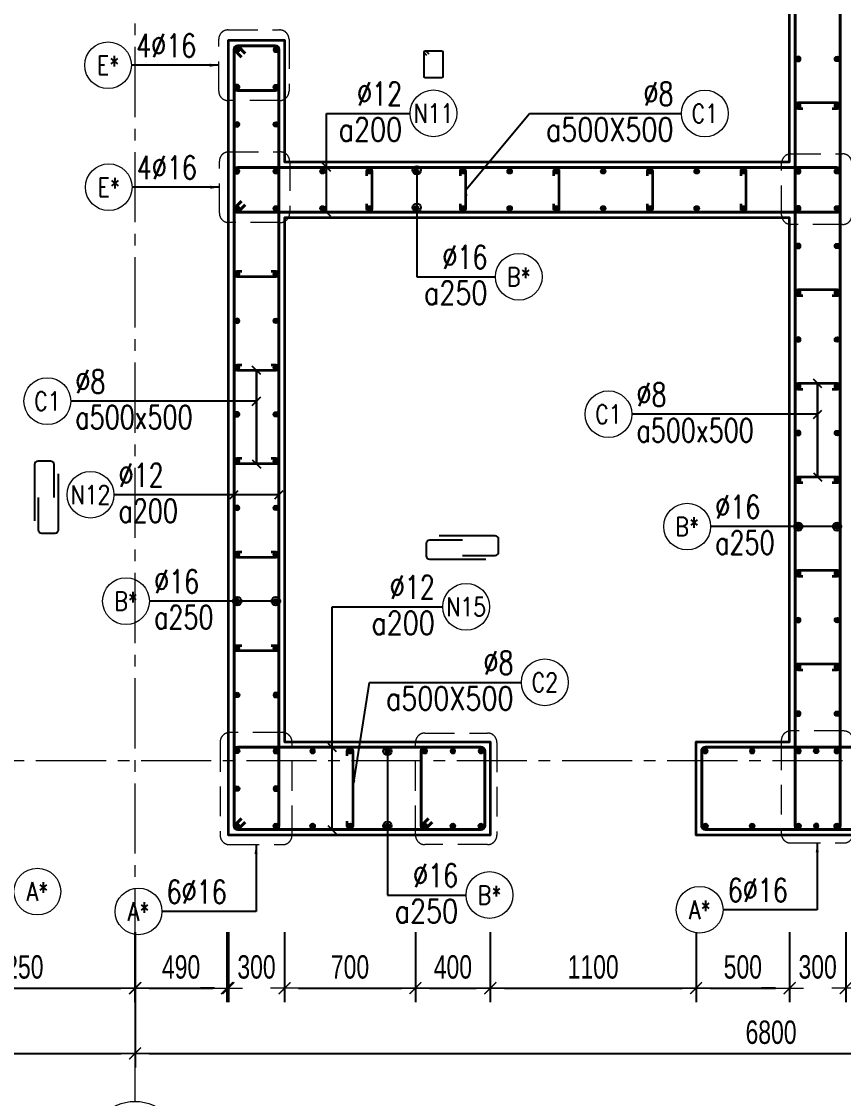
# Model space of a CAD drawing. Header units: millimetres. Extents: x 931337 to 1117500, y 19732 to 157199.
# Drawn here: x 999613 to 1004007, y 134655 to 140412 of the extents above; entities that cross this region are included whole.
import ezdxf
from ezdxf.enums import TextEntityAlignment as Align

# ---------------------------------------------------------------- set-up
doc = ezdxf.new("R2010")
doc.units = ezdxf.units.MM
doc.header["$MEASUREMENT"] = 0
doc.linetypes.add('HIDDEN2', pattern=[4.7625, 3.175, -1.5875])
doc.linetypes.add('OF_Grid_1$0$CENTER2', pattern=[1.125, 0.75, -0.125, 0.125, -0.125])
doc.layers.get('0').update_dxf_attribs({"lineweight": 20})
doc.layers.get('Defpoints').update_dxf_attribs({"color": 151, "lineweight": 9})
for name, color, linetype, lineweight in [('KC-LEADER', 153, 'Continuous', 18), ('KC-THEP', 6, 'Continuous', 40), ('NDC_S_DIM', 1, 'Continuous', 15), ('NDC_S_HIDDEN', 8, 'HIDDEN2', 13), ('NDC_S_LEADER', 1, 'Continuous', 15), ('NDC_S_REBAR', 4, 'Continuous', 35), ('NDC_S_STIRRUP', 4, 'Continuous', 40), ('NDC_S_VN TEXT', 7, 'Continuous', 20), ('NDC_S_WALL', 6, 'Continuous', 35), ('OF_Grid_1$0$NDC_S_AXIS', 5, 'OF_Grid_1$0$CENTER2', 13), ('OF_Grid_1$0$NDC_S_SYMBOL', 1, 'Continuous', 15), ('OF_Grid_1$0$NDC_S_TEXT SYMBOL', 7, 'Continuous', 20)]:
    doc.layers.add(name, color=color, linetype=linetype, lineweight=lineweight)
doc.layers.add('Leader', color=6, linetype='Continuous')
doc.layers.add('Ligature', color=1, linetype='Continuous')
doc.styles.add('NDC_ARIAL', font='arial.ttf', dxfattribs={"width": 0.85})
doc.styles.add('NDC_DIM', font='', dxfattribs={"width": 0.75})
doc.styles.add('NDC_EN TXT', font='romans.shx', dxfattribs={"width": 0.8})
doc.styles.add('OF_Grid_1$0$NDC_ANNO', font='', dxfattribs={"width": 0.8})
doc.styles.get('NDC_DIM').set_extended_font_data('Dotum')
doc.styles.get('OF_Grid_1$0$NDC_ANNO').set_extended_font_data('Dotum')
doc.dimstyles.new('NDC_1-50', dxfattribs={"dimscale": 50, "dimtxt": 2.5, "dimasz": 1, "dimexe": 1.5, "dimexo": 0, "dimgap": 0.8, "dimtad": 1, "dimdec": 0, "dimdsep": 46, "dimtxsty": 'NDC_ARIAL', "dimblk": 'DIMMARK', "dimcen": 49999.938995, "dimdle": 1.5, "dimclrd": 1, "dimclre": 1, "dimclrt": 3, "dimadec": 0, "dimazin": 0, "dimtfac": 1, "dimtdec": 0, "dimtix": 1, "dimtmove": 2, "dimatfit": 3, "dimfxl": 1, "dimarcsym": 0})
doc.dimstyles.new('NDC_dim_30', dxfattribs={"dimscale": 30, "dimtxt": 2.5, "dimasz": 1.5, "dimexe": 1.5, "dimexo": 2.5, "dimgap": 1, "dimtad": 1, "dimdec": 0, "dimzin": 0, "dimdsep": 46, "dimtxsty": 'NDC_DIM', "dimblk": 'DIMMARK', "dimcen": 0.09, "dimdle": 1.2, "dimclrd": 1, "dimclre": 1, "dimclrt": 3, "dimadec": 0, "dimazin": 0, "dimtfac": 1, "dimtdec": 0, "dimtix": 1, "dimtofl": 0, "dimtmove": 0, "dimatfit": 3, "dimfxl": 6, "dimfxlon": 1, "dimtolj": 1, "dimtzin": 0, "dimarcsym": 0})
doc.dimstyles.new('NDC_dim_50', dxfattribs={"dimscale": 50, "dimtxt": 2.5, "dimasz": 1.5, "dimexe": 1.5, "dimexo": 2.5, "dimgap": 1, "dimtad": 1, "dimdec": 0, "dimzin": 0, "dimdsep": 46, "dimtxsty": 'NDC_DIM', "dimblk": 'DIMMARK', "dimcen": 0.09, "dimdle": 1.2, "dimclrd": 1, "dimclre": 1, "dimclrt": 3, "dimadec": 0, "dimazin": 0, "dimtfac": 1, "dimtdec": 0, "dimtix": 1, "dimtofl": 0, "dimtmove": 0, "dimatfit": 3, "dimfxl": 6, "dimfxlon": 1, "dimtolj": 1, "dimtzin": 0, "dimarcsym": 0})

# ---------------------------------------------------------------- blocks, each defined once
blk = doc.blocks.new('*U9')
blk.add_circle((2.5, 0), 2.5)
at = {"layer": 'NDC_S_VN TEXT', "color": 3, "style": 'NDC_EN TXT', "width": 0.75}
blk.add_attdef('DK2', text='', height=2.5, dxfattribs=at).set_placement((-0.85, 0.85), align=Align.RIGHT)
at = {"layer": 'NDC_S_VN TEXT', "color": 7, "style": 'NDC_EN TXT', "width": 0.8}
blk.add_attdef('SH3', text='', height=2, dxfattribs=at).set_placement((2.5, 0), align=Align.MIDDLE)
blk = doc.blocks.new('DIMMARK')
at = {"layer": 'NDC_S_DIM', "color": 1}
blk.add_line((-1.5, 0), (1, 0), dxfattribs=at)
at = {"layer": 'NDC_S_DIM', "color": 2, "const_width": 0.1}
blk.add_lwpolyline([(-0.424, -0.424), (0.424, 0.424)], dxfattribs=at)
blk = doc.blocks.new('*D204')
at = {"layer": 'Defpoints', "color": 0, "transparency": 16777216}
for p in [(1000220.2, 136062.1), (992120.2, 135447.5), (1000220.2, 134895.5)]:
    blk.add_point(p, dxfattribs=at)
at = {"layer": 'NDC_S_DIM', "color": 1, "lineweight": -2, "transparency": 16777216}
for p, q in [((992120.2, 135195.5), (992120.2, 134820.5)), ((1000220.2, 135195.5), (1000220.2, 134820.5)), ((992195.2, 134895.5), (1000145.2, 134895.5))]:
    blk.add_line(p, q, dxfattribs=at)
at = {"layer": 'NDC_S_DIM', "color": 1, "lineweight": -2, "transparency": 16777216, "xscale": 75, "yscale": 75, "zscale": 75, "rotation": 180}
blk.add_blockref('DIMMARK', (992120.2, 134895.5), dxfattribs=at)
at = {"layer": 'NDC_S_DIM', "color": 1, "lineweight": -2, "transparency": 16777216, "xscale": 75, "yscale": 75, "zscale": 75}
blk.add_blockref('DIMMARK', (1000220.2, 134895.5), dxfattribs=at)
at = {"layer": 'NDC_S_DIM', "color": 3, "transparency": 16777216, "insert": (996170.2, 135008.1), "char_height": 125, "attachment_point": 5, "style": 'NDC_DIM'}
blk.add_mtext('\\A1;8100', dxfattribs=at)
blk = doc.blocks.new('THEP')
at = {"layer": 'KC-LEADER', "color": 6}
blk.add_circle((0, 0), 14, dxfattribs=at)
at = {"layer": 'KC-THEP'}
for p, q in [((-14, 0), (14, 0)), ((9.9, 9.9), (-9.9, -9.9)), ((-9.9, 9.9), (9.9, -9.9)), ((0, 14), (0, -14))]:
    blk.add_line(p, q, dxfattribs=at)
blk = doc.blocks.new('*U161')
at = {"layer": 'KC-THEP', "rotation": 9.66856443638095}
for p in [(0, 99.3), (0, -99.3)]:
    blk.add_blockref('THEP', p, dxfattribs=at)
blk = doc.blocks.new('*U160')
at = {"layer": 'NDC_S_HIDDEN', "color": 0, "linetype": 'ByBlock', "lineweight": -2, "transparency": 16777216}
for p in [(0, 0), (250, 0), (500, 0), (750, 0), (1000, 0), (1250, 0), (1500, 0), (1750, 0), (2000, 0), (2250, 0), (2500, 0)]:
    blk.add_blockref('*U161', p, dxfattribs=at)
blk = doc.blocks.new('*U163')
at = {"layer": 'NDC_S_REBAR'}
blk.add_lwpolyline([(-15, -75), (-15, -100, 1), (15, -100), (15, 100, 1), (-15, 100), (-15, 75)], format="xyb", dxfattribs=at)
blk = doc.blocks.new('*U162')
at = {"layer": 'NDC_S_HIDDEN', "color": 0, "linetype": 'ByBlock', "lineweight": -2, "transparency": 16777216}
for p in [(0, 0), (500, 0), (1000, 0), (1500, 0), (2000, 0)]:
    blk.add_blockref('*U163', p, dxfattribs=at)
blk = doc.blocks.new('*U13')
blk.add_circle((-2.5, 0), 2.5)
at = {"layer": 'NDC_S_VN TEXT', "color": 3, "style": 'NDC_EN TXT', "width": 0.75}
blk.add_attdef('DK1', (0.5, 0.85), '', height=2.5, dxfattribs=at)
at = {"layer": 'NDC_S_VN TEXT', "color": 7, "style": 'NDC_EN TXT', "width": 0.8}
blk.add_attdef('SH2', text='', height=2, dxfattribs=at).set_placement((-2.5, 0), align=Align.MIDDLE)
blk = doc.blocks.new('*U11')
blk.add_circle((-2.5, 0), 2.5)
at = {"layer": 'NDC_S_VN TEXT', "color": 3, "style": 'NDC_EN TXT', "width": 0.75}
for tag, p in [('DK1', (0.5, 0.85)), ('KC1', (0.5, -2.97))]:
    blk.add_attdef(tag, p, '', height=2.5, dxfattribs=at)
at = {"layer": 'NDC_S_VN TEXT', "color": 7, "style": 'NDC_EN TXT', "width": 0.8}
blk.add_attdef('SH2', text='', height=2, dxfattribs=at).set_placement((-2.5, 0), align=Align.MIDDLE)
blk = doc.blocks.new('*U12')
blk.add_circle((-2.5, 0), 2.5)
at = {"layer": 'NDC_S_VN TEXT', "color": 3, "style": 'NDC_EN TXT', "width": 0.75}
for tag, p in [('DK1', (0.5, 0.85)), ('KC1', (0.5, -2.97))]:
    blk.add_attdef(tag, p, '', height=2.5, dxfattribs=at)
at = {"layer": 'NDC_S_VN TEXT', "color": 7, "style": 'NDC_EN TXT', "width": 0.8}
blk.add_attdef('SH2', text='', height=2, dxfattribs=at).set_placement((-2.5, 0), align=Align.MIDDLE)
blk = doc.blocks.new('*U10')
blk.add_circle((2.5, 0), 2.5)
at = {"layer": 'NDC_S_VN TEXT', "color": 3, "style": 'NDC_EN TXT'}
for tag, width, p in [('DK2', 0.75, (-0.85, 0.85)), ('KC2', 0.8, (-0.85, -2.97))]:
    blk.add_attdef(tag, text='', height=2.5, dxfattribs=dict(at, width=width)).set_placement(p, align=Align.RIGHT)
at = {"layer": 'NDC_S_VN TEXT', "color": 7, "style": 'NDC_EN TXT', "width": 0.8}
blk.add_attdef('SH3', text='', height=2, dxfattribs=at).set_placement((2.5, 0), align=Align.MIDDLE)
blk = doc.blocks.new('A$C72321851')
at = {"layer": 'Ligature'}
for points in [[(-60.9, -129.3), (-60.9, 170.9, -0.414214), (-43.3, 188.5), (25.8, 188.5, -0.414214), (43.4, 170.9), (43.4, -4.3)], [(-39.7, -4.3), (-39.7, -179.5, 0.414214), (-22.1, -197.1), (47, -197.1, 0.414214), (64.6, -179.5), (64.6, 120.7)]]:
    blk.add_lwpolyline(points, format="xyb", dxfattribs=at)
blk = doc.blocks.new('*U150')
at = {"layer": 'KC-THEP', "xscale": -1, "rotation": 170.331435563619}
blk.add_blockref('THEP', (0, 200), dxfattribs=at)
at = {"layer": 'KC-THEP', "rotation": 9.668564436380946}
blk.add_blockref('THEP', (0, -200), dxfattribs=at)
blk = doc.blocks.new('*U149')
at = {"layer": 'NDC_S_HIDDEN', "color": 0, "linetype": 'ByBlock', "lineweight": -2, "transparency": 16777216}
for p in [(0, 0), (250, 0)]:
    blk.add_blockref('*U150', p, dxfattribs=at)
blk = doc.blocks.new('*D187')
at = {"layer": 'Defpoints', "color": 0, "ltscale": 200, "transparency": 16777216}
for p in [(998969.4, 136062.1), (1000219.2, 136062.1), (1000219.2, 135244.6)]:
    blk.add_point(p, dxfattribs=at)
at = {"layer": 'NDC_S_DIM', "color": 1, "lineweight": -2, "ltscale": 200, "transparency": 16777216}
for p, q in [((998969.4, 135544.6), (998969.4, 135169.6)), ((1000219.2, 135544.6), (1000219.2, 135169.6)), ((999044.4, 135244.6), (1000144.2, 135244.6))]:
    blk.add_line(p, q, dxfattribs=at)
at = {"layer": 'NDC_S_DIM', "color": 1, "lineweight": -2, "ltscale": 200, "transparency": 16777216, "xscale": 75, "yscale": 75, "zscale": 75, "rotation": 180}
blk.add_blockref('DIMMARK', (998969.4, 135244.6), dxfattribs=at)
at = {"layer": 'NDC_S_DIM', "color": 1, "lineweight": -2, "ltscale": 200, "transparency": 16777216, "xscale": 75, "yscale": 75, "zscale": 75}
blk.add_blockref('DIMMARK', (1000219.2, 135244.6), dxfattribs=at)
at = {"layer": 'NDC_S_DIM', "color": 3, "ltscale": 200, "transparency": 16777216, "insert": (999594.3, 135357.2), "char_height": 125, "attachment_point": 5, "style": 'NDC_DIM'}
blk.add_mtext('\\A1;1250', dxfattribs=at)
blk = doc.blocks.new('*D188')
at = {"layer": 'Defpoints', "color": 0, "ltscale": 200, "transparency": 16777216}
for p in [(1001019.4, 136562.1), (1000719.4, 136062.1), (1001019.4, 135244.6)]:
    blk.add_point(p, dxfattribs=at)
at = {"layer": 'NDC_S_DIM', "color": 1, "lineweight": -2, "ltscale": 200, "transparency": 16777216}
for p, q in [((1000719.4, 135544.6), (1000719.4, 135169.6)), ((1001019.4, 135544.6), (1001019.4, 135169.6)), ((1000644.4, 135244.6), (1000569.4, 135244.6)), ((1001094.4, 135244.6), (1001169.4, 135244.6))]:
    blk.add_line(p, q, dxfattribs=at)
at = {"layer": 'NDC_S_DIM', "color": 1, "lineweight": -2, "ltscale": 200, "transparency": 16777216, "xscale": 75, "yscale": 75, "zscale": 75}
blk.add_blockref('DIMMARK', (1000719.4, 135244.6), dxfattribs=at)
at = {"layer": 'NDC_S_DIM', "color": 1, "lineweight": -2, "ltscale": 200, "transparency": 16777216, "xscale": 75, "yscale": 75, "zscale": 75, "rotation": 180}
blk.add_blockref('DIMMARK', (1001019.4, 135244.6), dxfattribs=at)
at = {"layer": 'NDC_S_DIM', "color": 3, "ltscale": 200, "transparency": 16777216, "insert": (1000869.4, 135357.2), "char_height": 125, "attachment_point": 5, "style": 'NDC_DIM'}
blk.add_mtext('\\A1;300', dxfattribs=at)
blk = doc.blocks.new('*D189')
at = {"layer": 'Defpoints', "color": 0, "ltscale": 200, "transparency": 16777216}
for p in [(1001019.4, 136562.1), (1001719.4, 136062.1), (1001719.4, 135244.6)]:
    blk.add_point(p, dxfattribs=at)
at = {"layer": 'NDC_S_DIM', "color": 1, "lineweight": -2, "ltscale": 200, "transparency": 16777216}
for p, q in [((1001019.4, 135544.6), (1001019.4, 135169.6)), ((1001719.4, 135544.6), (1001719.4, 135169.6)), ((1001094.4, 135244.6), (1001644.4, 135244.6))]:
    blk.add_line(p, q, dxfattribs=at)
at = {"layer": 'NDC_S_DIM', "color": 1, "lineweight": -2, "ltscale": 200, "transparency": 16777216, "xscale": 75, "yscale": 75, "zscale": 75, "rotation": 180}
blk.add_blockref('DIMMARK', (1001019.4, 135244.6), dxfattribs=at)
at = {"layer": 'NDC_S_DIM', "color": 1, "lineweight": -2, "ltscale": 200, "transparency": 16777216, "xscale": 75, "yscale": 75, "zscale": 75}
blk.add_blockref('DIMMARK', (1001719.4, 135244.6), dxfattribs=at)
at = {"layer": 'NDC_S_DIM', "color": 3, "ltscale": 200, "transparency": 16777216, "insert": (1001369.4, 135357.2), "char_height": 125, "attachment_point": 5, "style": 'NDC_DIM'}
blk.add_mtext('\\A1;700', dxfattribs=at)
blk = doc.blocks.new('*D190')
at = {"layer": 'Defpoints', "color": 0, "ltscale": 200, "transparency": 16777216}
for p in [(1001719.4, 136062.1), (1002119.4, 136062.1), (1002119.4, 135244.6)]:
    blk.add_point(p, dxfattribs=at)
at = {"layer": 'NDC_S_DIM', "color": 1, "lineweight": -2, "ltscale": 200, "transparency": 16777216}
for p, q in [((1001719.4, 135544.6), (1001719.4, 135169.6)), ((1002119.4, 135544.6), (1002119.4, 135169.6)), ((1001794.4, 135244.6), (1002044.4, 135244.6))]:
    blk.add_line(p, q, dxfattribs=at)
at = {"layer": 'NDC_S_DIM', "color": 1, "lineweight": -2, "ltscale": 200, "transparency": 16777216, "xscale": 75, "yscale": 75, "zscale": 75, "rotation": 180}
blk.add_blockref('DIMMARK', (1001719.4, 135244.6), dxfattribs=at)
at = {"layer": 'NDC_S_DIM', "color": 1, "lineweight": -2, "ltscale": 200, "transparency": 16777216, "xscale": 75, "yscale": 75, "zscale": 75}
blk.add_blockref('DIMMARK', (1002119.4, 135244.6), dxfattribs=at)
at = {"layer": 'NDC_S_DIM', "color": 3, "ltscale": 200, "transparency": 16777216, "insert": (1001919.4, 135357.2), "char_height": 125, "attachment_point": 5, "style": 'NDC_DIM'}
blk.add_mtext('\\A1;400', dxfattribs=at)
blk = doc.blocks.new('*D191')
at = {"layer": 'Defpoints', "color": 0, "ltscale": 200, "transparency": 16777216}
for p in [(1002119.4, 136062.1), (1003219.4, 136062.1), (1003219.4, 135244.6)]:
    blk.add_point(p, dxfattribs=at)
at = {"layer": 'NDC_S_DIM', "color": 1, "lineweight": -2, "ltscale": 200, "transparency": 16777216}
for p, q in [((1002119.4, 135544.6), (1002119.4, 135169.6)), ((1003219.4, 135544.6), (1003219.4, 135169.6)), ((1002194.4, 135244.6), (1003144.4, 135244.6))]:
    blk.add_line(p, q, dxfattribs=at)
at = {"layer": 'NDC_S_DIM', "color": 1, "lineweight": -2, "ltscale": 200, "transparency": 16777216, "xscale": 75, "yscale": 75, "zscale": 75, "rotation": 180}
blk.add_blockref('DIMMARK', (1002119.4, 135244.6), dxfattribs=at)
at = {"layer": 'NDC_S_DIM', "color": 1, "lineweight": -2, "ltscale": 200, "transparency": 16777216, "xscale": 75, "yscale": 75, "zscale": 75}
blk.add_blockref('DIMMARK', (1003219.4, 135244.6), dxfattribs=at)
at = {"layer": 'NDC_S_DIM', "color": 3, "ltscale": 200, "transparency": 16777216, "insert": (1002669.4, 135357.2), "char_height": 125, "attachment_point": 5, "style": 'NDC_DIM'}
blk.add_mtext('\\A1;1100', dxfattribs=at)
blk = doc.blocks.new('*D192')
at = {"layer": 'Defpoints', "color": 0, "ltscale": 200, "transparency": 16777216}
for p in [(1003719.4, 136562.1), (1003219.4, 136062.1), (1003719.4, 135244.6)]:
    blk.add_point(p, dxfattribs=at)
at = {"layer": 'NDC_S_DIM', "color": 1, "lineweight": -2, "ltscale": 200, "transparency": 16777216}
for p, q in [((1003219.4, 135544.6), (1003219.4, 135169.6)), ((1003719.4, 135544.6), (1003719.4, 135169.6)), ((1003294.4, 135244.6), (1003644.4, 135244.6))]:
    blk.add_line(p, q, dxfattribs=at)
at = {"layer": 'NDC_S_DIM', "color": 1, "lineweight": -2, "ltscale": 200, "transparency": 16777216, "xscale": 75, "yscale": 75, "zscale": 75, "rotation": 180}
blk.add_blockref('DIMMARK', (1003219.4, 135244.6), dxfattribs=at)
at = {"layer": 'NDC_S_DIM', "color": 1, "lineweight": -2, "ltscale": 200, "transparency": 16777216, "xscale": 75, "yscale": 75, "zscale": 75}
blk.add_blockref('DIMMARK', (1003719.4, 135244.6), dxfattribs=at)
at = {"layer": 'NDC_S_DIM', "color": 3, "ltscale": 200, "transparency": 16777216, "insert": (1003469.4, 135357.2), "char_height": 125, "attachment_point": 5, "style": 'NDC_DIM'}
blk.add_mtext('\\A1;500', dxfattribs=at)
blk = doc.blocks.new('*D193')
at = {"layer": 'Defpoints', "color": 0, "ltscale": 200, "transparency": 16777216}
for p in [(1003719.4, 136562.1), (1004019.4, 136562.1), (1004019.4, 135244.6)]:
    blk.add_point(p, dxfattribs=at)
at = {"layer": 'NDC_S_DIM', "color": 1, "lineweight": -2, "ltscale": 200, "transparency": 16777216}
for p, q in [((1003719.4, 135544.6), (1003719.4, 135169.6)), ((1004019.4, 135544.6), (1004019.4, 135169.6)), ((1003644.4, 135244.6), (1003569.4, 135244.6)), ((1004094.4, 135244.6), (1004169.4, 135244.6))]:
    blk.add_line(p, q, dxfattribs=at)
at = {"layer": 'NDC_S_DIM', "color": 1, "lineweight": -2, "ltscale": 200, "transparency": 16777216, "xscale": 75, "yscale": 75, "zscale": 75}
blk.add_blockref('DIMMARK', (1003719.4, 135244.6), dxfattribs=at)
at = {"layer": 'NDC_S_DIM', "color": 1, "lineweight": -2, "ltscale": 200, "transparency": 16777216, "xscale": 75, "yscale": 75, "zscale": 75, "rotation": 180}
blk.add_blockref('DIMMARK', (1004019.4, 135244.6), dxfattribs=at)
at = {"layer": 'NDC_S_DIM', "color": 3, "ltscale": 200, "transparency": 16777216, "insert": (1003869.4, 135357.2), "char_height": 125, "attachment_point": 5, "style": 'NDC_DIM'}
blk.add_mtext('\\A1;300', dxfattribs=at)
blk = doc.blocks.new('*D194')
at = {"layer": 'Defpoints', "color": 0, "ltscale": 200, "transparency": 16777216}
for p in [(1004019.4, 136562.1), (1006229.1, 136135.6), (1006229.1, 135244.6)]:
    blk.add_point(p, dxfattribs=at)
at = {"layer": 'NDC_S_DIM', "color": 1, "lineweight": -2, "ltscale": 200, "transparency": 16777216}
for p, q in [((1004019.4, 135544.6), (1004019.4, 135169.6)), ((1006229.1, 135544.6), (1006229.1, 135169.6)), ((1004094.4, 135244.6), (1006154.1, 135244.6))]:
    blk.add_line(p, q, dxfattribs=at)
at = {"layer": 'NDC_S_DIM', "color": 1, "lineweight": -2, "ltscale": 200, "transparency": 16777216, "xscale": 75, "yscale": 75, "zscale": 75, "rotation": 180}
blk.add_blockref('DIMMARK', (1004019.4, 135244.6), dxfattribs=at)
at = {"layer": 'NDC_S_DIM', "color": 1, "lineweight": -2, "ltscale": 200, "transparency": 16777216, "xscale": 75, "yscale": 75, "zscale": 75}
blk.add_blockref('DIMMARK', (1006229.1, 135244.6), dxfattribs=at)
at = {"layer": 'NDC_S_DIM', "color": 3, "ltscale": 200, "transparency": 16777216, "insert": (1005124.2, 135357.2), "char_height": 125, "attachment_point": 5, "style": 'NDC_DIM'}
blk.add_mtext('\\A1;2210', dxfattribs=at)
blk = doc.blocks.new('*U87')
at = {"layer": 'OF_Grid_1$0$NDC_S_SYMBOL'}
blk.add_line((0, 5), (0, 9), dxfattribs=at)
blk.add_circle((0, 0), 5, dxfattribs=at)
at = {"layer": 'OF_Grid_1$0$NDC_S_TEXT SYMBOL', "color": 7, "style": 'OF_Grid_1$0$NDC_ANNO', "width": 0.8}
blk.add_attdef('GRID', text='', height=4, dxfattribs=at).set_placement((0, 0), align=Align.MIDDLE)
blk = doc.blocks.new('*D168')
at = {"layer": 'Defpoints', "color": 0, "ltscale": 200, "transparency": 16777216}
for p in [(1007020.4, 136377.8), (1000220.2, 136062.1), (1007020.4, 134895.5)]:
    blk.add_point(p, dxfattribs=at)
at = {"layer": 'NDC_S_DIM', "color": 1, "lineweight": -2, "ltscale": 200, "transparency": 16777216}
for p, q in [((1000220.2, 135195.5), (1000220.2, 134820.5)), ((1007020.4, 135195.5), (1007020.4, 134820.5)), ((1000295.2, 134895.5), (1006945.4, 134895.5))]:
    blk.add_line(p, q, dxfattribs=at)
at = {"layer": 'NDC_S_DIM', "color": 1, "lineweight": -2, "ltscale": 200, "transparency": 16777216, "xscale": 75, "yscale": 75, "zscale": 75, "rotation": 180}
blk.add_blockref('DIMMARK', (1000220.2, 134895.5), dxfattribs=at)
at = {"layer": 'NDC_S_DIM', "color": 1, "lineweight": -2, "ltscale": 200, "transparency": 16777216, "xscale": 75, "yscale": 75, "zscale": 75}
blk.add_blockref('DIMMARK', (1007020.4, 134895.5), dxfattribs=at)
at = {"layer": 'NDC_S_DIM', "color": 3, "ltscale": 200, "transparency": 16777216, "insert": (1003620.3, 135008.1), "char_height": 125, "attachment_point": 5, "style": 'NDC_DIM'}
blk.add_mtext('\\A1;6800', dxfattribs=at)
blk = doc.blocks.new('*D169')
at = {"layer": 'Defpoints', "color": 0, "ltscale": 200, "transparency": 16777216}
for p in [(1000221.2, 136062.1), (1000711.3, 136073.4), (1000711.3, 135244.6)]:
    blk.add_point(p, dxfattribs=at)
at = {"layer": 'NDC_S_DIM', "color": 1, "lineweight": -2, "ltscale": 200, "transparency": 16777216}
for p, q in [((1000221.2, 135544.6), (1000221.2, 135169.6)), ((1000711.3, 135544.6), (1000711.3, 135169.6)), ((1000296.2, 135244.6), (1000636.3, 135244.6))]:
    blk.add_line(p, q, dxfattribs=at)
at = {"layer": 'NDC_S_DIM', "color": 1, "lineweight": -2, "ltscale": 200, "transparency": 16777216, "xscale": 75, "yscale": 75, "zscale": 75, "rotation": 180}
blk.add_blockref('DIMMARK', (1000221.2, 135244.6), dxfattribs=at)
at = {"layer": 'NDC_S_DIM', "color": 1, "lineweight": -2, "ltscale": 200, "transparency": 16777216, "xscale": 75, "yscale": 75, "zscale": 75}
blk.add_blockref('DIMMARK', (1000711.3, 135244.6), dxfattribs=at)
at = {"layer": 'NDC_S_DIM', "color": 3, "ltscale": 200, "transparency": 16777216, "insert": (1000466.3, 135357.2), "char_height": 125, "attachment_point": 5, "style": 'NDC_DIM'}
blk.add_mtext('\\A1;490', dxfattribs=at)

msp = doc.modelspace()

# ---------------------------------------------------------------- linework, layer by layer
at = {"layer": 'Ligature'}
msp.add_lwpolyline([(1001780.484, 140229.889), (1001767.179, 140243.194, -0.66817864), (1001771.99, 140254.809), (1001859.181, 140254.809, -0.41421356), (1001865.985, 140248.005), (1001865.985, 140117.082, -0.41421356), (1001859.181, 140110.278), (1001771.99, 140110.278, -0.41421356), (1001765.186, 140117.082), (1001765.186, 140248.005, -0.66817864), (1001776.801, 140252.816), (1001790.106, 140239.512)], format="xyb", dxfattribs=at)
at = {"layer": 'NDC_S_HIDDEN', "ltscale": 50}
for points in [[(1000717.432, 140367.223), (1000993.275, 140367.223, -0.41421356), (1001043.275, 140317.223), (1001043.275, 140039.674, -0.41421356), (1000993.275, 139989.674), (1000717.432, 139989.674, -0.41421356), (1000667.432, 140039.674), (1000667.432, 140317.223, -0.41421356)], [(1000720.944, 139715.01), (1000996.788, 139715.01, -0.41421356), (1001046.788, 139665.01), (1001046.788, 139387.46, -0.41421356), (1000996.788, 139337.46), (1000720.944, 139337.46, -0.41421356), (1000670.944, 139387.46), (1000670.944, 139665.01, -0.41421356)], [(1003726.91, 139704.728), (1004002.753, 139704.728, -0.41421356), (1004052.753, 139654.728), (1004052.753, 139377.179, -0.41421356), (1004002.753, 139327.179), (1003726.91, 139327.179, -0.41421356), (1003676.91, 139377.179), (1003676.91, 139654.728, -0.41421356)], [(1000725.144, 136011.721), (1001009.406, 136011.721, 0.41421356), (1001059.406, 136061.721), (1001059.406, 136560.542, 0.41421356), (1001009.406, 136610.542), (1000725.144, 136610.542, 0.41421356), (1000675.144, 136560.542), (1000675.144, 136061.721, 0.41421356)], [(1001769.385, 136608.243), (1002104.61, 136608.243, -0.41421356), (1002154.61, 136558.243), (1002154.61, 136062.085, -0.41421356), (1002104.61, 136012.085), (1001769.385, 136012.085, -0.41421356), (1001719.385, 136062.085), (1001719.385, 136558.243, -0.41421356)], [(1003725.144, 136020.544), (1004009.406, 136020.544, 0.41421356), (1004059.406, 136070.544), (1004059.406, 136569.364, 0.41421356), (1004009.406, 136619.364), (1003725.144, 136619.364, 0.41421356), (1003675.144, 136569.364), (1003675.144, 136070.544, 0.41421356)]]:
    msp.add_lwpolyline(points, format="xyb", close=True, dxfattribs=at)
at = {"layer": 'NDC_S_REBAR'}
for points in [[(1003947.897, 139947.085), (1003972.897, 139947.085, 1), (1003972.897, 139977.085), (1003765.873, 139977.085, 1), (1003765.873, 139947.085), (1003790.873, 139947.085)], [(1000947.897, 139077.085), (1000972.897, 139077.085, -1), (1000972.897, 139047.085), (1000765.873, 139047.085, -1), (1000765.873, 139077.085), (1000790.873, 139077.085)], [(1003947.897, 138947.085), (1003972.897, 138947.085, 1), (1003972.897, 138977.085), (1003765.873, 138977.085, 1), (1003765.873, 138947.085), (1003790.873, 138947.085)], [(1000947.897, 138577.085), (1000972.897, 138577.085, -1), (1000972.897, 138547.085), (1000765.873, 138547.085, -1), (1000765.873, 138577.085), (1000790.873, 138577.085)], [(1003947.897, 138447.085), (1003972.897, 138447.085, 1), (1003972.897, 138477.085), (1003765.873, 138477.085, 1), (1003765.873, 138447.085), (1003790.873, 138447.085)], [(1000947.897, 138077.085), (1000972.897, 138077.085, -1), (1000972.897, 138047.085), (1000765.873, 138047.085, -1), (1000765.873, 138077.085), (1000790.873, 138077.085)], [(1003947.897, 137947.085), (1003972.897, 137947.085, 1), (1003972.897, 137977.085), (1003765.873, 137977.085, 1), (1003765.873, 137947.085), (1003790.873, 137947.085)], [(1000947.897, 137577.085), (1000972.897, 137577.085, -1), (1000972.897, 137547.085), (1000765.873, 137547.085, -1), (1000765.873, 137577.085), (1000790.873, 137577.085)], [(1003947.897, 137447.085), (1003972.897, 137447.085, 1), (1003972.897, 137477.085), (1003765.873, 137477.085, 1), (1003765.873, 137447.085), (1003790.873, 137447.085)], [(1000947.897, 137077.085), (1000972.897, 137077.085, -1), (1000972.897, 137047.085), (1000765.873, 137047.085, -1), (1000765.873, 137077.085), (1000790.873, 137077.085)], [(1003947.897, 136947.085), (1003972.897, 136947.085, 1), (1003972.897, 136977.085), (1003765.873, 136977.085, 1), (1003765.873, 136947.085), (1003790.873, 136947.085)], [(1001354.385, 136487.085), (1001354.385, 136512.085, -1), (1001384.385, 136512.085), (1001384.385, 136112.085, -1), (1001354.385, 136112.085), (1001354.385, 136137.085)]]:
    msp.add_lwpolyline(points, format="xyb", dxfattribs=at)
at = {"layer": 'NDC_S_STIRRUP'}
for points in [[(1003789.385, 148372.085), (1003749.385, 148412.085, -0.41421356), (1003769.385, 148432.085), (1003969.385, 148432.085, -0.41421356), (1003989.385, 148412.085), (1003989.385, 136112.085, -0.41421356), (1003969.385, 136092.085), (1003769.385, 136092.085, -0.41421356), (1003749.385, 136112.085), (1003749.385, 148412.085, -0.41421356), (1003769.385, 148432.085), (1003809.385, 148392.085)], [(1000789.385, 136152.085), (1000749.385, 136112.085, 0.41421356), (1000769.385, 136092.085), (1000969.385, 136092.085, 0.41421356), (1000989.385, 136112.085), (1000989.385, 140262.085, 0.41421356), (1000969.385, 140282.085), (1000769.385, 140282.085, 0.41421356), (1000749.385, 140262.085), (1000749.385, 136112.085, 0.41421356), (1000769.385, 136092.085), (1000809.385, 136132.085)], [(1000789.385, 140222.085), (1000749.385, 140262.085, -0.41421356), (1000769.385, 140282.085), (1000969.385, 140282.085, -0.41421356), (1000989.385, 140262.085), (1000989.385, 140064.298, -0.41421356), (1000969.385, 140044.298), (1000769.385, 140044.298, -0.41421356), (1000749.385, 140064.298), (1000749.385, 140262.085, -0.41421356), (1000769.385, 140282.085), (1000809.385, 140242.085)], [(1000809.385, 139432.085), (1000769.385, 139392.085, -0.41421356), (1000749.385, 139412.085), (1000749.385, 139612.085, -0.41421356), (1000769.385, 139632.085), (1003969.385, 139632.085, -0.41421356), (1003989.385, 139612.085), (1003989.385, 139412.085, -0.41435759), (1003969.385, 139392.085), (1000769.385, 139392.085, -0.41421356), (1000749.385, 139412.085), (1000789.385, 139452.085)], [(1000789.385, 136152.085), (1000749.385, 136112.085, 0.41421356), (1000769.385, 136092.085), (1002069.385, 136092.085, 0.41421356), (1002089.385, 136112.085), (1002089.385, 136512.085, 0.41421356), (1002069.385, 136532.085), (1000769.385, 136532.085, 0.41421356), (1000749.385, 136512.085), (1000749.385, 136112.085, 0.41421356), (1000769.385, 136092.085), (1000809.385, 136132.085)], [(1001789.385, 136152.085), (1001749.385, 136112.085, 0.41421356), (1001769.385, 136092.085), (1002069.385, 136092.085, 0.41421356), (1002089.385, 136112.085), (1002089.385, 136512.085, 0.41421356), (1002069.385, 136532.085), (1001769.385, 136532.085, 0.41421356), (1001749.385, 136512.085), (1001749.385, 136112.085, 0.41421356), (1001769.385, 136092.085), (1001809.385, 136132.085)], [(1006929.385, 136492.085), (1006969.385, 136532.085, -0.41421356), (1006989.385, 136512.085), (1006989.385, 136112.085, -0.41421356), (1006969.385, 136092.085), (1003269.385, 136092.085, -0.41421356), (1003249.385, 136112.085), (1003249.385, 136512.085, -0.41421356), (1003269.385, 136532.085), (1006969.385, 136532.085, -0.41421356), (1006989.385, 136512.085), (1006949.385, 136472.085)]]:
    msp.add_lwpolyline(points, format="xyb", dxfattribs=at)
at = {"layer": 'NDC_S_WALL'}
msp.add_lwpolyline([(1007019.385, 148462.085), (1007019.385, 136062.085), (1003219.385, 136062.085), (1003219.385, 136562.085), (1003719.385, 136562.085), (1003719.385, 139362.085), (1001019.385, 139362.085), (1001019.385, 136562.085), (1002119.385, 136562.085), (1002119.385, 136062.085), (1000719.385, 136062.085), (1000719.385, 140312.085), (1001019.385, 140312.085), (1001019.385, 139662.085), (1003719.385, 139662.085), (1003719.385, 145062.085)], dxfattribs=at)
at = {"layer": 'OF_Grid_1$0$NDC_S_AXIS', "ltscale": 500}
for p, q in [((1000220.185, 134839.085), (1000220.185, 149730.545)), ((990127.702, 136462.085), (1008748.29, 136462.085))]:
    msp.add_line(p, q, dxfattribs=at)

# ---------------------------------------------------------------- block references
at = {"layer": 'KC-THEP'}
for p, rotation in [((1000765.873, 140262.085), 189.6685644363809), ((1003972.897, 140212.085), 9.668564436380926), ((1000972.897, 140062.085), 9.668564436380946), ((1003972.897, 139962.085), 9.668564436380926), ((1000972.897, 139862.085), 9.668564436380946), ((1003972.897, 139611.658), 9.668564436380926), ((1003972.897, 139413.069), 9.668564436380926), ((1003972.897, 139212.085), 9.668564436380926), ((1000972.897, 139062.085), 9.668564436380946), ((1003972.897, 138962.085), 9.668564436380926), ((1000972.897, 138812.085), 9.668564436380946), ((1003972.897, 138712.085), 9.668564436380926), ((1000972.897, 138562.085), 9.668564436380946), ((1003972.897, 138462.085), 9.668564436380926), ((1000972.897, 138312.085), 9.668564436380946), ((1003972.897, 138212.085), 9.668564436380926), ((1000972.897, 138062.085), 9.668564436380946), ((1003972.897, 137962.085), 9.668564436380926), ((1000972.897, 137812.085), 9.668564436380946), ((1003972.897, 137712.085), 9.668564436380926), ((1000972.897, 137562.085), 9.668564436380946), ((1003972.897, 137462.085), 9.668564436380926), ((1000972.897, 137312.085), 9.668564436380946), ((1003972.897, 137212.085), 9.668564436380926), ((1000972.897, 137062.085), 9.668564436380946), ((1003972.897, 136962.085), 9.668564436380926), ((1000765.873, 136812.085), 189.6685644363809), ((1003972.897, 136712.085), 9.668564436380926), ((1000765.873, 136512.085), 189.6685644363809), ((1003861.625, 136512.085), 189.6685644363809), ((1000765.873, 136311.232), 189.6685644363809), ((1000972.897, 136112.085), 9.668564436380946), ((1001169.385, 136112.085), 9.668564436380946), ((1001369.385, 136112.085), 9.668564436380946), ((1001569.385, 136112.085), 9.668564436380946), ((1001769.385, 136112.085), 9.668564436380946), ((1001919.385, 136112.085), 9.668564436380946), ((1002069.385, 136112.085), 9.668564436380946), ((1003767.465, 136112.085), 9.668564436380946), ((1003971.257, 136112.085), 9.668564436380946)]:
    msp.add_blockref('THEP', p, dxfattribs=dict(at, rotation=rotation))
at = {"layer": 'KC-THEP', "xscale": -1}
for p, rotation in [((1000972.897, 140262.085), 170.331435563619), ((1003765.873, 140212.085), 350.3314355636191), ((1000765.873, 140062.085), 350.3314355636191), ((1003765.873, 139962.085), 350.3314355636191), ((1000765.873, 139862.085), 350.3314355636191), ((1000765.873, 139611.658), 350.3314355636191), ((1003765.873, 139611.658), 350.3314355636191), ((1000765.873, 139413.069), 350.3314355636191), ((1003765.873, 139413.069), 350.3314355636191), ((1003765.873, 139212.085), 350.3314355636191), ((1000765.873, 139062.085), 350.3314355636191), ((1003765.873, 138962.085), 350.3314355636191), ((1000765.873, 138812.085), 350.3314355636191), ((1003765.873, 138712.085), 350.3314355636191), ((1000765.873, 138562.085), 350.3314355636191), ((1003765.873, 138462.085), 350.3314355636191), ((1000765.873, 138312.085), 350.3314355636191), ((1003765.873, 138212.085), 350.3314355636191), ((1000765.873, 138062.085), 350.3314355636191), ((1003765.873, 137962.085), 350.3314355636191), ((1000765.873, 137812.085), 350.3314355636191), ((1003765.873, 137712.085), 350.3314355636191), ((1000765.873, 137562.085), 350.3314355636191), ((1003765.873, 137462.085), 350.3314355636191), ((1000765.873, 137312.085), 350.3314355636191), ((1003765.873, 137212.085), 350.3314355636191), ((1000765.873, 137062.085), 350.3314355636191), ((1003765.873, 136962.085), 350.3314355636191), ((1000972.897, 136812.085), 170.331435563619), ((1003765.873, 136712.085), 350.3314355636191), ((1000972.897, 136512.085), 170.331435563619), ((1001169.385, 136512.085), 170.331435563619), ((1001369.385, 136512.085), 170.331435563619), ((1001569.385, 136512.085), 170.331435563619), ((1001769.385, 136512.085), 170.331435563619), ((1001919.385, 136512.085), 170.331435563619), ((1002069.385, 136512.085), 170.331435563619), ((1003767.465, 136512.085), 170.331435563619), ((1003971.257, 136512.085), 170.331435563619), ((1000972.897, 136311.232), 170.331435563619), ((1000765.873, 136112.085), 350.3314355636191), ((1003861.625, 136112.085), 350.3314355636191)]:
    msp.add_blockref('THEP', p, dxfattribs=dict(at, rotation=rotation))
at = {"layer": 'Leader'}
for p, rotation in [((999747.829, 137864.022), 179.9999999999999), ((1001966.64, 137597.802), 89.99999999999997)]:
    msp.add_blockref('A$C72321851', p, dxfattribs=dict(at, rotation=rotation))
at = {"layer": 'NDC_S_HIDDEN'}
for name, p in [('*U160', (1000972.897, 139512.364)), ('*U162', (1001472.897, 139511.658)), ('*U149', (1003269.385, 136312.085))]:
    msp.add_blockref(name, p, dxfattribs=at)
at = {"layer": 'NDC_S_VN TEXT', "xscale": 50, "yscale": 50, "zscale": 50}
for name, p, values in [('*U13', (1000201.026, 140178.449), {'SH2': 'E*', 'DK1': '4%%C16'}), ('*U10', (1001690.428, 139921.284), {'SH3': 'N11', 'DK2': '%%C12', 'KC2': 'a200'}), ('*U10', (1003141.397, 139920.648), {'SH3': 'C1', 'DK2': '%%c8', 'KC2': 'a500X500'}), ('*U13', (1000204.538, 139526.235), {'SH2': 'E*', 'DK1': '4%%C16'}), ('*U10', (1002146.603, 139047.502), {'SH3': 'B*', 'DK2': '%%C16', 'KC2': 'a250'}), ('*U12', (999876.072, 138382.723), {'SH2': 'C1', 'DK1': '%%c8', 'KC1': 'a500x500'}), ('*U12', (1002876.072, 138312.723), {'SH2': 'C1', 'DK1': '%%c8', 'KC1': 'a500x500'}), ('*U11', (1000106.998, 137882.266), {'SH2': 'N12', 'DK1': '%%C12', 'KC1': 'a200'}), ('*U11', (1003296.926, 137712.085), {'SH2': 'B*', 'DK1': '%%C16', 'KC1': 'a250'}), ('*U11', (1000296.926, 137313.578), {'SH2': 'B*', 'DK1': '%%C16', 'KC1': 'a250'}), ('*U10', (1001865.218, 137282.976), {'SH3': 'N15', 'DK2': '%%C12', 'KC2': 'a200'}), ('*U10', (1002286.044, 136879.427), {'SH3': 'C2', 'DK2': '%%c8', 'KC2': 'a500X500'}), ('*U9', (999572.957, 135760.591), {'SH3': 'A*', 'DK2': '6%%C16'}), ('*U10', (1001989.997, 135742.372), {'SH3': 'B*', 'DK2': '%%C16', 'KC2': 'a250'}), ('*U13', (1000363.842, 135654.816), {'SH2': 'A*', 'DK1': '6%%C16'}), ('*U13', (1003363.842, 135663.639), {'SH2': 'A*', 'DK1': '6%%C16'})]:
    msp.add_blockref(name, p, dxfattribs=at).add_auto_attribs(values)
at = {"layer": 'OF_Grid_1$0$NDC_S_AXIS', "xscale": 50, "yscale": 50, "zscale": 50}
msp.add_blockref('*U87', (1000220.185, 134389.085), dxfattribs=at).add_auto_attribs({'GRID': 'X6'})

# ---------------------------------------------------------------- dimensions: what is measured, and where the dimension line sits
at = {"layer": 'NDC_S_DIM', "ltscale": 200}
for base, p1, p2, picture, middle in [((1001019.385, 135244.623), (1000719.385, 136062.085), (1001019.385, 136562.085), '*D188', (1000869.385, 135357.208)), ((1001719.385, 135244.623), (1001019.385, 136562.085), (1001719.385, 136062.085), '*D189', (1001369.385, 135357.208)), ((1003719.385, 135244.623), (1003219.385, 136062.085), (1003719.385, 136562.085), '*D192', (1003469.385, 135357.208)), ((1004019.385, 135244.623), (1003719.385, 136562.085), (1004019.385, 136562.085), '*D193', (1003869.385, 135357.208)), ((1006229.081, 135244.623), (1004019.385, 136562.085), (1006229.081, 136135.584), '*D194', (1005124.233, 135357.208)), ((1007020.385, 134895.473), (1000220.185, 136062.085), (1007020.385, 136377.822), '*D168', (1003620.285, 135008.058)), ((1000219.185, 135244.623), (998969.385, 136062.085), (1000219.185, 136062.085), '*D187', (999594.285, 135357.208)), ((1000711.343, 135244.623), (1000221.185, 136062.085), (1000711.343, 136073.43), '*D169', (1000466.264, 135357.208)), ((1002119.385, 135244.623), (1001719.385, 136062.085), (1002119.385, 136062.085), '*D190', (1001919.385, 135357.208)), ((1003219.385, 135244.623), (1002119.385, 136062.085), (1003219.385, 136062.085), '*D191', (1002669.385, 135357.208))]:
    dim = msp.add_linear_dim(base=base, p1=p1, p2=p2, dimstyle='NDC_dim_50', override={"dimtmove": 1}, dxfattribs=at)
    dim.commit()
    dim.dimension.update_dxf_attribs({"geometry": picture, "text_midpoint": middle})
at = {"layer": 'NDC_S_DIM'}
dim = msp.add_linear_dim(base=(1000220.185, 134895.473), p1=(992120.185, 135447.473), p2=(1000220.185, 136062.085), dimstyle='NDC_dim_50', override={"dimtmove": 1}, dxfattribs=at)
dim.commit()
dim.dimension.update_dxf_attribs({"geometry": '*D204', "text_midpoint": (996170.185, 135008.058)})

# ---------------------------------------------------------------- leaders
at = {"layer": 'NDC_S_LEADER'}
for points in [[(1000669.581, 140178.449), (1000201.026, 140178.449)], [(1000673.093, 139526.235), (1000204.538, 139526.235)], [(1000867.275, 136011.721), (1000867.275, 135654.816), (1000363.842, 135654.816)], [(1003867.275, 136020.544), (1003867.275, 135663.639), (1003363.842, 135663.639)]]:
    msp.add_leader(points, dimstyle='NDC_1-50', dxfattribs=at)
for points, override in [([(1001242.993, 139394.436), (1001242.993, 139921.103), (1001690.428, 139921.103)], {"dimgap": 1, "dimtad": 0, "dimldrblk": 'Oblique'}), ([(1001242.993, 139634.436), (1001242.993, 139921.103), (1001690.428, 139921.103)], {"dimtad": 0, "dimldrblk": 'Oblique'}), ([(1001987.897, 139511.658), (1002328.5, 139920.647), (1003141.397, 139920.647)], {"dimtad": 0, "dimldrblk": 'Oblique'}), ([(1001725.992, 139617.214), (1001725.992, 139047.321), (1002146.603, 139047.321)], {"dimgap": 1, "dimtad": 0, "dimldrblk": 'Origin'}), ([(1001725.992, 139417.214), (1001725.992, 139047.321), (1002146.603, 139047.321)], {"dimgap": 1, "dimtad": 0, "dimldrblk": 'Origin'}), ([(1000869.385, 138547.085), (1000869.385, 138047.085)], {"dimtad": 0, "dimldrblk": 'Oblique'}), ([(1000869.385, 138047.085), (1000869.385, 138547.085)], {"dimtad": 0, "dimldrblk": 'Oblique'}), ([(1003869.385, 138477.085), (1003869.385, 137977.085)], {"dimtad": 0, "dimldrblk": 'Oblique'}), ([(1003869.385, 137977.085), (1003869.385, 138477.085)], {"dimtad": 0, "dimldrblk": 'Oblique'}), ([(1000869.385, 138382.722), (999876.072, 138382.722)], {"dimtad": 0, "dimldrblk": 'Oblique'}), ([(1003869.385, 138312.722), (1002876.072, 138312.722)], {"dimtad": 0, "dimldrblk": 'Oblique'}), ([(1000989.385, 137882.085), (1000106.998, 137882.085)], {"dimtad": 0, "dimldrblk": 'Oblique'}), ([(1000749.385, 137882.085), (1000106.998, 137882.085)], {"dimtad": 0, "dimldrblk": 'Oblique'}), ([(1003972.897, 137712.085), (1003296.926, 137712.085)], {"dimtad": 0, "dimldrblk": 'Origin'}), ([(1003765.873, 137712.085), (1003296.926, 137712.085)], {"dimtad": 0, "dimldrblk": 'Origin'}), ([(1000972.897, 137313.578), (1000296.926, 137313.578)], {"dimtad": 0, "dimldrblk": 'Origin'}), ([(1000765.873, 137313.578), (1000296.926, 137313.578)], {"dimtad": 0, "dimldrblk": 'Origin'}), ([(1001273.472, 136092.085), (1001273.472, 137282.795), (1001865.218, 137282.795)], {"dimtad": 0, "dimldrblk": 'Oblique'}), ([(1001273.472, 136532.085), (1001273.472, 137282.795), (1001865.218, 137282.795)], {"dimtad": 0, "dimldrblk": 'Oblique'}), ([(1001384.385, 136312.085), (1001473.147, 136879.426), (1002286.044, 136879.426)], {"dimgap": 1, "dimtad": 0}), ([(1001569.385, 136512.085), (1001569.385, 135742.191), (1001989.997, 135742.191)], {"dimgap": 1, "dimtad": 0, "dimldrblk": 'Origin'}), ([(1001569.385, 136112.085), (1001569.385, 135742.191), (1001989.997, 135742.191)], {"dimgap": 1, "dimtad": 0, "dimldrblk": 'Origin'})]:
    msp.add_leader(points, dimstyle='NDC_dim_30', override=override, dxfattribs=at)

doc.saveas('drawing.dxf')
